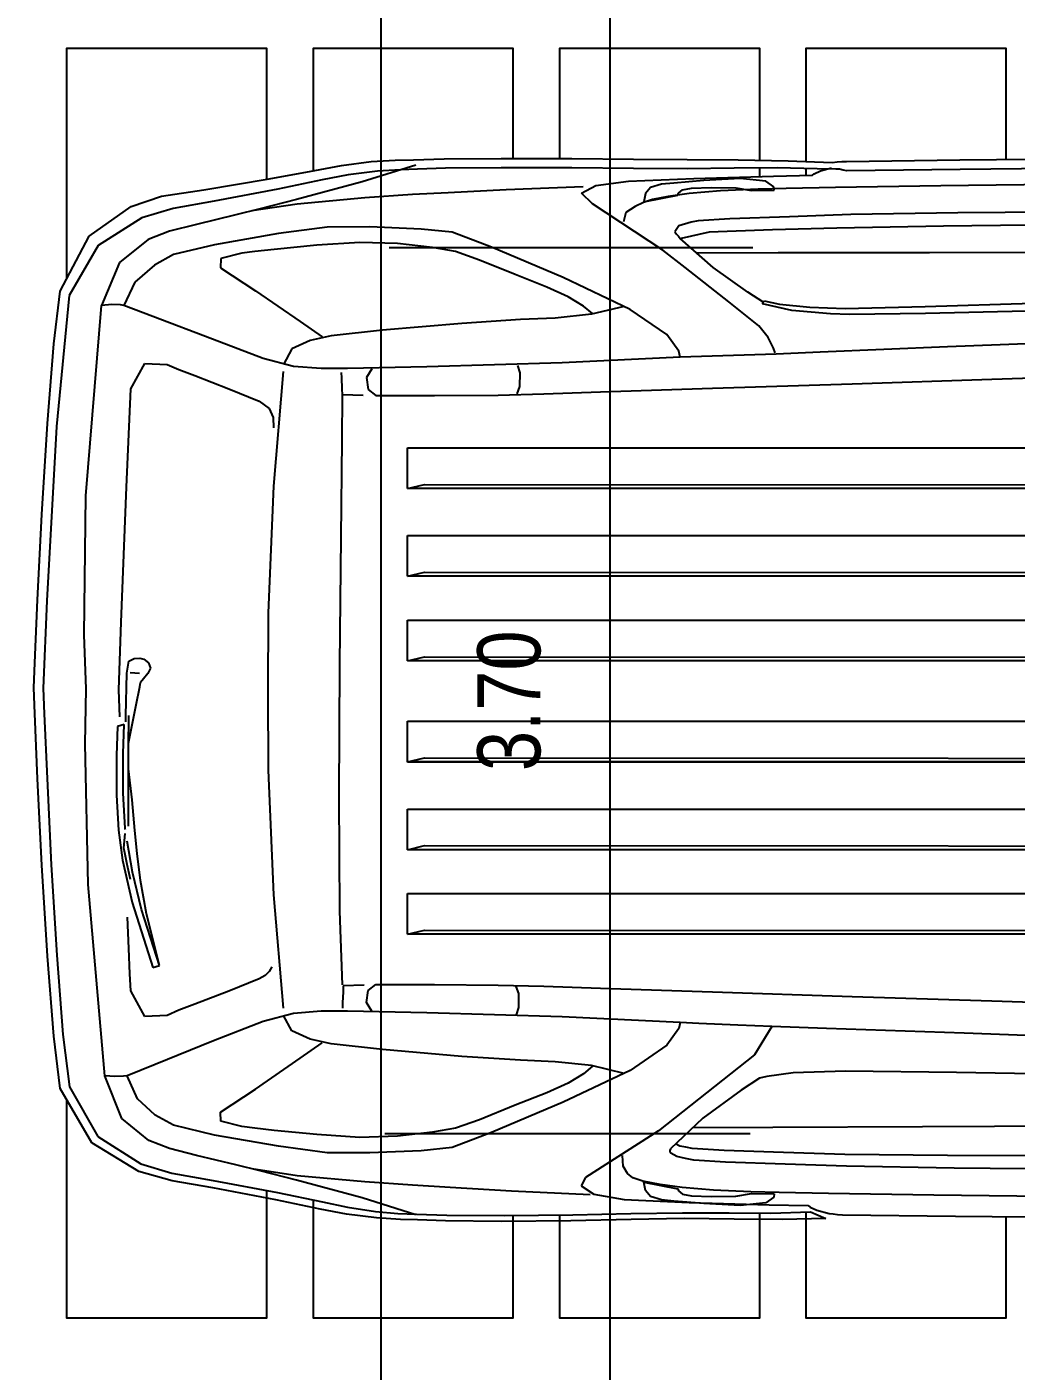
# Model space of a CAD drawing. Extents: x -178 to 151, y -135 to 745.
# Drawn here: x 112.059 to 113.785, y 719.467 to 721.812 of the extents above; entities that cross this region are included whole.
import ezdxf

# ---------------------------------------------------------------- set-up
doc = ezdxf.new("R2010")
doc.units = 0
doc.header["$MEASUREMENT"] = 0
doc.header["$PDSIZE"] = -5
doc.layers.get('0').update_dxf_attribs({"linetype": 'CONTINUOUS'})
doc.layers.get('Defpoints').update_dxf_attribs({"linetype": 'CONTINUOUS'})
doc.layers.add('AR-ALV', color=5, linetype='CONTINUOUS')
doc.layers.add('E-Pen-C', color=4, linetype='CONTINUOUS', lineweight=15)
doc.layers.add('E-Pen-G', color=3, linetype='CONTINUOUS', lineweight=30)
doc.styles.add('F2', font='swissc.ttf')
doc.dimstyles.new('DIMENSION-1', dxfattribs={"dimtxt": 0.11, "dimasz": 0.07, "dimexe": 1, "dimexo": 0, "dimgap": 0.12, "dimtad": 1, "dimzin": 7, "dimdsep": 46, "dimtxsty": 'F2', "dimblk1": 'TRACO', "dimblk2": 'TRACO', "dimsah": 1, "dimcen": 1, "dimse1": 1, "dimse2": 1, "dimclrd": 256, "dimclre": 256, "dimclrt": 6, "dimadec": 0, "dimazin": 0, "dimtfac": 1, "dimtix": 1, "dimtmove": 2, "dimatfit": 3, "dimldrblk": 'TRACO', "dimfxl": 1, "dimtolj": 1, "dimtzin": 0, "dimarcsym": 0})

# ---------------------------------------------------------------- blocks, each defined once
blk = doc.blocks.new('TRACO')
at = {"layer": 'E-Pen-C'}
for p, q in [((0, 1), (0, -1)), ((-1, 0), (1, 0))]:
    blk.add_line(p, q, dxfattribs=at)
at = {"layer": 'E-Pen-G'}
blk.add_line((-0.424, -0.424), (0.424, 0.424), dxfattribs=at)
blk = doc.blocks.new('*D282')
at = {"linetype": 'Continuous', "lineweight": -2}
blk.add_line((113.0772, 718.8567), (113.0772, 722.4167), dxfattribs=at)
at = {"layer": 'Defpoints', "color": 0, "linetype": 'Continuous'}
for p in [(113.0772, 722.4867), (115.7175, 722.4867), (114.0916, 718.7867)]:
    blk.add_point(p, dxfattribs=at)
at = {"linetype": 'Continuous', "lineweight": -2, "xscale": 0.07, "yscale": 0.07, "zscale": 0.07}
for p, rotation in [((113.0772, 722.4867), 90), ((113.0772, 718.7867), 270)]:
    blk.add_blockref('TRACO', p, dxfattribs=dict(at, rotation=rotation))
at = {"color": 6, "linetype": 'Continuous', "insert": (112.901, 720.6367), "char_height": 0.11, "attachment_point": 5, "rotation": 90, "style": 'F2'}
blk.add_mtext('\\A1;3.70', dxfattribs=at)
blk = doc.blocks.new('*D283')
at = {"linetype": 'Continuous', "lineweight": -2}
blk.add_line((112.6774, 715.5567), (112.6774, 722.4167), dxfattribs=at)
at = {"layer": 'Defpoints', "color": 0, "linetype": 'Continuous'}
for p in [(112.6774, 722.4867), (114.325, 722.4867), (114.0916, 715.4867)]:
    blk.add_point(p, dxfattribs=at)
at = {"linetype": 'Continuous', "lineweight": -2, "xscale": 0.07, "yscale": 0.07, "zscale": 0.07}
for p, rotation in [((112.6774, 722.4867), 90), ((112.6774, 715.4867), 270)]:
    blk.add_blockref('TRACO', p, dxfattribs=dict(at, rotation=rotation))
at = {"color": 6, "linetype": 'Continuous', "insert": (112.5013, 718.9867), "char_height": 0.11, "attachment_point": 5, "rotation": 90, "style": 'F2'}
blk.add_mtext('\\A1;7.00', dxfattribs=at)
blk = doc.blocks.new('*D305')
at = {"linetype": 'Continuous', "lineweight": -2}
blk.add_line((114.0216, 722.6891), (110.3216, 722.6891), dxfattribs=at)
at = {"layer": 'Defpoints', "color": 0, "linetype": 'Continuous'}
for p in [(110.2516, 722.6891), (110.2516, 722.0867), (114.0916, 718.7867)]:
    blk.add_point(p, dxfattribs=at)
at = {"linetype": 'Continuous', "lineweight": -2, "xscale": 0.07, "yscale": 0.07, "zscale": 0.07, "rotation": 180}
blk.add_blockref('TRACO', (110.2516, 722.6891), dxfattribs=at)
at = {"linetype": 'Continuous', "lineweight": -2, "xscale": 0.07, "yscale": 0.07, "zscale": 0.07}
blk.add_blockref('TRACO', (114.0916, 722.6891), dxfattribs=at)
at = {"color": 6, "linetype": 'Continuous', "insert": (112.1716, 722.8652), "char_height": 0.11, "attachment_point": 5, "style": 'F2'}
blk.add_mtext('\\A1;3.84', dxfattribs=at)
blk = doc.blocks.new('Austin Mini dessus')
at = {"color": 8, "flags": 128}
for points in [[(2.6551, 3.7981), (2.7306, 3.7997)], [(2.7306, 3.7997), (2.8147, 3.7991)], [(2.9021, 3.7984), (2.9944, 3.7997)], [(2.9944, 3.7997), (3.0997, 3.8021)], [(3.0997, 3.8021), (3.2215, 3.8034)], [(3.2215, 3.8034), (3.3188, 3.8025)], [(3.3188, 3.8025), (3.3675, 3.8008)], [(3.3675, 3.8008), (3.3972, 3.7998)], [(3.3972, 3.7998), (3.439, 3.7972)], [(2.4284, 3.7942), (2.1078, 3.7972)], [(2.6259, 3.7916), (2.4284, 3.7942)], [(2.6343, 3.7911), (2.6259, 3.7916)], [(2.642, 3.7903), (2.6343, 3.7911)], [(2.649, 3.7893), (2.642, 3.7903)], [(2.6704, 3.7837), (2.649, 3.7893)], [(2.6814, 3.7868), (2.6551, 3.7981)], [(2.6822, 3.7782), (2.6704, 3.7837)], [(2.7507, 3.7887), (2.6814, 3.7868)], [(2.6858, 3.7757), (2.6822, 3.7782)], [(2.8237, 3.7886), (2.7507, 3.7887)], [(2.8147, 3.7991), (2.9021, 3.7984)], [(2.9048, 3.7882), (2.8237, 3.7886)], [(2.9951, 3.7894), (2.9048, 3.7882)], [(3.0966, 3.7917), (2.9951, 3.7894)], [(3.2164, 3.793), (3.0966, 3.7917)], [(3.316, 3.7921), (3.2164, 3.793)], [(3.3693, 3.7904), (3.316, 3.7921)], [(3.4015, 3.7895), (3.3693, 3.7904)], [(3.3706, 3.7916), (3.4639, 3.7624)], [(3.4406, 3.7862), (3.4015, 3.7895)], [(3.439, 3.7972), (3.4912, 3.7905)], [(3.4894, 3.7783), (3.4406, 3.7862)], [(3.5334, 3.7691), (3.4894, 3.7783)], [(3.4912, 3.7905), (3.5375, 3.7819)], [(3.5375, 3.7819), (3.6147, 3.7659)], [(2.2252, 3.7604), (2.4664, 3.7574)], [(2.4664, 3.7574), (2.6503, 3.7544)], [(2.6503, 3.7544), (2.7365, 3.753)], [(2.7538, 3.7741), (2.6858, 3.7757)], [(2.7365, 3.753), (2.7855, 3.7519)], [(2.7449, 3.7554), (2.7458, 3.7609)], [(2.7845, 3.7544), (2.7449, 3.7554)], [(2.7458, 3.7609), (2.7598, 3.7709)], [(2.8931, 3.7702), (2.7538, 3.7741)], [(2.7598, 3.7709), (2.8041, 3.7753)], [(2.8122, 3.7594), (2.7845, 3.7544)], [(2.8041, 3.7753), (2.8678, 3.772)], [(2.8551, 3.7596), (2.8122, 3.7594)], [(2.8891, 3.7588), (2.8551, 3.7596)], [(2.8678, 3.772), (2.9199, 3.7677)], [(2.9053, 3.7556), (2.8891, 3.7588)], [(3.0069, 3.7651), (2.8931, 3.7702)], [(2.9118, 3.7497), (2.9053, 3.7556)], [(2.9199, 3.7677), (2.9416, 3.7655)], [(2.9416, 3.7655), (2.9606, 3.76)], [(2.9606, 3.76), (2.9698, 3.7493)], [(3.0599, 3.7557), (3.0069, 3.7651)], [(3.0819, 3.7412), (3.0599, 3.7557)], [(3.0661, 3.7568), (3.2036, 3.7505)], [(3.4639, 3.7624), (3.5784, 3.7316)], [(3.6119, 3.753), (3.5334, 3.7691)], [(3.7239, 3.7317), (3.6119, 3.753)], [(3.6147, 3.7659), (3.7245, 3.7448)], [(2.7855, 3.7519), (2.851, 3.7488)], [(2.851, 3.7488), (2.9058, 3.7442)], [(2.9058, 3.7442), (2.9441, 3.7386)], [(2.913, 3.7465), (2.9118, 3.7497)], [(2.9725, 3.7349), (2.913, 3.7465)], [(2.9441, 3.7386), (2.9744, 3.7329)], [(2.9698, 3.7493), (2.9725, 3.7349)], [(2.9744, 3.7329), (2.9916, 3.7274)], [(3.0743, 3.7267), (3.0819, 3.7412)], [(3.2036, 3.7505), (3.3106, 3.7441)], [(3.3106, 3.7441), (3.3759, 3.7402)], [(3.3759, 3.7402), (3.4593, 3.7344)], [(3.4593, 3.7344), (3.5777, 3.7235)], [(3.5784, 3.7316), (3.6421, 3.7153)], [(3.7964, 3.7192), (3.7239, 3.7317)], [(3.7245, 3.7448), (3.7958, 3.7324)], [(3.7958, 3.7324), (3.8536, 3.716)], [(2.1798, 3.7129), (2.4309, 3.7103)], [(2.4309, 3.7103), (2.6188, 3.7069)], [(2.6188, 3.7069), (2.7259, 3.7034)], [(2.9469, 3.6452), (3.0743, 3.7267)], [(2.9916, 3.7274), (3.001, 3.7198)], [(3.001, 3.7198), (3.0087, 3.7071)], [(3.0087, 3.7071), (3.01, 3.6884)], [(3.5777, 3.7235), (3.6563, 3.7118)], [(3.6421, 3.7153), (3.6846, 3.7048)], [(3.8504, 3.7028), (3.7964, 3.7192)], [(3.8536, 3.716), (3.9358, 3.6662)], [(2.2083, 3.6887), (2.4426, 3.6885)], [(2.4426, 3.6885), (2.6215, 3.6864)], [(2.6215, 3.6864), (2.7286, 3.6829)], [(2.7259, 3.7034), (2.8298, 3.6998)], [(2.7286, 3.6829), (2.8326, 3.6793)], [(2.8298, 3.6998), (2.8852, 3.6963)], [(2.8852, 3.6963), (2.8995, 3.6935)], [(2.8995, 3.6935), (2.9148, 3.6898)], [(2.9148, 3.6898), (2.9254, 3.6845)], [(2.9269, 3.6823), (2.9254, 3.6845)], [(2.9271, 3.6797), (2.9269, 3.6823)], [(3.361, 3.68), (3.4507, 3.6839)], [(3.4507, 3.6839), (3.525, 3.6834)], [(3.525, 3.6834), (3.6102, 3.6722)], [(3.6846, 3.7048), (3.7528, 3.688)], [(3.7528, 3.688), (3.8, 3.6763)], [(3.9251, 3.6552), (3.8504, 3.7028)], [(2.8326, 3.6793), (2.8879, 3.6758)], [(2.8698, 3.6229), (2.9257, 3.6769)], [(2.8879, 3.6758), (2.8994, 3.674)], [(2.8994, 3.674), (2.9094, 3.6722)], [(2.9094, 3.6722), (2.9171, 3.6679)], [(2.9257, 3.6769), (2.9271, 3.6797)], [(3.2381, 3.6482), (3.3067, 3.6745)], [(3.3067, 3.6745), (3.361, 3.68)], [(3.6102, 3.6722), (3.7219, 3.6526)], [(3.8, 3.6763), (3.8361, 3.6624)], [(3.8361, 3.6624), (3.8831, 3.6237)], [(3.9358, 3.6662), (3.9909, 3.5714)], [(2.2347, 3.637), (2.4865, 3.6382)], [(2.4865, 3.6382), (2.7473, 3.6393)], [(2.7473, 3.6393), (2.8869, 3.6399)], [(2.7793, 3.5129), (2.9469, 3.6452)], [(2.7871, 3.6502), (3.4246, 3.6502)], [(3.1134, 3.5955), (3.2381, 3.6482)], [(3.2592, 3.6259), (3.3014, 3.6408)], [(3.3014, 3.6408), (3.3411, 3.6477)], [(3.3411, 3.6477), (3.4025, 3.6546)], [(3.4025, 3.6546), (3.4682, 3.6568)], [(3.4682, 3.6568), (3.5432, 3.6518)], [(3.5432, 3.6518), (3.6174, 3.6446)], [(3.6174, 3.6446), (3.651, 3.6408)], [(3.651, 3.6408), (3.6741, 3.6378)], [(3.6741, 3.6378), (3.7107, 3.6285)], [(3.7219, 3.6526), (3.793, 3.6355)], [(3.793, 3.6355), (3.8251, 3.6178)], [(3.9748, 3.5682), (3.9251, 3.6552)], [(2.8029, 3.5745), (2.8698, 3.6229)], [(3.1969, 3.6007), (3.2592, 3.6259)], [(3.7113, 3.6124), (3.6503, 3.5725)], [(3.7107, 3.6285), (3.7113, 3.6124)], [(3.8251, 3.6178), (3.8563, 3.5892)], [(3.8831, 3.6237), (3.9133, 3.5491)], [(2.9962, 3.5397), (3.1134, 3.5955)], [(3.1417, 3.5787), (3.1969, 3.6007)], [(3.8563, 3.5892), (3.8742, 3.5491)], [(2.7705, 3.5534), (2.8029, 3.5745)], [(3.1044, 3.562), (3.1417, 3.5787)], [(3.6503, 3.5725), (3.5724, 3.5187)], [(3.9862, 3.4773), (3.9748, 3.5682)], [(3.9909, 3.5714), (4.0023, 3.48)], [(2.1906, 3.5477), (2.4267, 3.5434)], [(2.4267, 3.5434), (2.6206, 3.5411)], [(2.6206, 3.5411), (2.712, 3.5443)], [(2.712, 3.5443), (2.7579, 3.5502)], [(2.7579, 3.5502), (2.7705, 3.5534)], [(3.0068, 3.545), (3.0636, 3.5315)], [(3.0618, 3.5326), (3.0778, 3.5457)], [(3.0778, 3.5457), (3.1044, 3.562)], [(3.8253, 3.5293), (3.8742, 3.5491)], [(3.8742, 3.5491), (3.8804, 3.5498)], [(3.8804, 3.5498), (3.8953, 3.5506)], [(3.8953, 3.5506), (3.9133, 3.5491)], [(3.9133, 3.5491), (3.9421, 3.2156)], [(2.9326, 3.496), (2.9962, 3.5397)], [(3.0636, 3.5315), (3.1275, 3.5247)], [(3.1275, 3.5247), (3.1878, 3.5219)], [(3.1878, 3.5219), (3.29, 3.5153)], [(3.5724, 3.5187), (3.5339, 3.4917)], [(3.7236, 3.4885), (3.8253, 3.5293)], [(2.7489, 3.4635), (2.7793, 3.5129)], [(2.9113, 3.4668), (2.9326, 3.496)], [(3.29, 3.5153), (3.4288, 3.5036)], [(3.4288, 3.5036), (3.5179, 3.4935)], [(2.0579, 3.4882), (2.4134, 3.475)], [(2.4134, 3.475), (2.6537, 3.4666)], [(3.5179, 3.4935), (3.5549, 3.4854)], [(3.5549, 3.4854), (3.5868, 3.4709)], [(3.6368, 3.4545), (3.7236, 3.4885)], [(3.9969, 3.3387), (3.9862, 3.4773)], [(4.0023, 3.48), (4.0132, 3.3405)], [(2.6537, 3.4666), (2.7489, 3.4635)], [(2.7489, 3.4635), (2.8086, 3.4608)], [(2.8086, 3.4608), (2.8767, 3.4577)], [(2.8767, 3.4577), (2.9092, 3.4563)], [(2.9092, 3.4563), (2.9113, 3.4668)], [(2.9092, 3.4563), (3.1149, 3.4465)], [(3.5836, 3.4404), (3.6368, 3.4545)], [(3.5868, 3.4709), (3.6013, 3.4438)], [(2.3653, 3.4184), (2.1695, 3.4247)], [(3.1149, 3.4465), (3.3513, 3.4394)], [(3.1945, 3.4428), (3.1904, 3.4299)], [(3.1904, 3.4299), (3.1906, 3.4059)], [(3.3513, 3.4394), (3.4895, 3.4367)], [(3.4471, 3.4365), (3.4563, 3.4213)], [(3.4895, 3.4367), (3.5356, 3.4366)], [(3.4982, 3.4219), (3.4986, 3.4312)], [(3.5356, 3.4366), (3.5836, 3.4404)], [(3.6013, 3.4314), (3.6181, 3.2335)], [(3.6968, 3.4013), (3.756, 3.4243)], [(3.756, 3.4243), (3.7841, 3.435)], [(3.7841, 3.435), (3.8045, 3.444)], [(3.8045, 3.444), (3.8435, 3.4455)], [(3.8435, 3.4455), (3.8675, 3.4012)], [(2.6091, 3.4106), (2.3653, 3.4184)], [(2.8528, 3.4028), (2.6091, 3.4106)], [(3.0481, 3.3965), (2.8528, 3.4028)], [(3.1906, 3.4059), (3.1955, 3.3932)], [(3.4563, 3.4213), (3.4534, 3.4004)], [(3.4969, 3.3921), (3.4973, 3.4027)], [(3.4973, 3.4027), (3.4982, 3.4219)], [(3.6439, 3.38), (3.6968, 3.4013)], [(3.8675, 3.4012), (3.8692, 3.3713)], [(3.147, 3.3929), (3.0481, 3.3965)], [(3.2267, 3.3909), (3.147, 3.3929)], [(3.3378, 3.39), (3.2267, 3.3909)], [(3.4403, 3.3899), (3.3378, 3.39)], [(3.4534, 3.4004), (3.4403, 3.3899)], [(3.4605, 3.391), (3.4969, 3.3921)], [(3.4984, 3.3906), (3.5032, 3.2619)], [(3.6334, 3.3741), (3.6439, 3.38)], [(3.6215, 3.3593), (3.6261, 3.3671)], [(3.6261, 3.3671), (3.6334, 3.3741)], [(3.8294, 3.3605), (3.8176, 3.3569)], [(3.8176, 3.3569), (3.8402, 3.2669)], [(3.8176, 3.3569), (3.8491, 3.259)], [(3.8656, 3.2467), (3.8294, 3.3605)], [(3.8692, 3.3713), (3.8712, 3.3271)], [(4.0064, 3.181), (3.9969, 3.3387)], [(4.0132, 3.3405), (4.0227, 3.1819)], [(3.8712, 3.3271), (3.8736, 3.2722)], [(1.521, 3.3024), (3.3849, 3.3024)], [(3.3552, 3.2953), (1.5269, 3.296)], [(3.3849, 3.3024), (3.3552, 3.2953)], [(3.3849, 3.3024), (3.3849, 3.2314)], [(3.5032, 3.2619), (3.5043, 3.0618)], [(3.8402, 3.2669), (3.8508, 3.2084)], [(3.8491, 3.259), (3.8648, 3.1939)], [(3.8822, 3.1732), (3.8656, 3.2467)], [(3.3849, 3.2314), (1.521, 3.2314)], [(3.6181, 3.2335), (3.6277, 3.0159)], [(3.9421, 3.2156), (3.9474, 2.9699)], [(3.8508, 3.2084), (3.8565, 3.1612)], [(3.8648, 3.1939), (3.8741, 3.1401)], [(3.868, 3.2065), (3.8741, 3.1805)], [(3.8741, 3.1805), (3.8782, 3.1603)], [(3.8893, 3.1208), (3.8822, 3.1732)], [(4.0139, 3.0308), (4.0064, 3.181)], [(4.0227, 3.1819), (4.0303, 3.0312)], [(1.521, 3.1548), (3.3849, 3.1548)], [(1.521, 3.1548), (3.3849, 3.1548)], [(3.3552, 3.1477), (1.5269, 3.1484)], [(3.3849, 3.1548), (3.3552, 3.1477)], [(3.3849, 3.1548), (3.3849, 3.0838)], [(3.8565, 3.1612), (3.8604, 3.1213)], [(3.8797, 3.1523), (3.8778, 3.1263)], [(3.8782, 3.1603), (3.8797, 3.1523)], [(3.8604, 3.1213), (3.8653, 3.0676)], [(3.8772, 3.1193), (3.8773, 3.1186)], [(3.8927, 3.0595), (3.8893, 3.1208)], [(3.8718, 3.1136), (3.8718, 3.0663)], [(3.8773, 3.1186), (3.8774, 3.1179)], [(3.8774, 3.1179), (3.8775, 3.1172)], [(3.8775, 3.1172), (3.8809, 3.056)], [(3.3849, 3.0838), (1.521, 3.0838)], [(3.5043, 3.0618), (3.503, 2.8311)], [(3.8653, 3.0676), (3.8715, 3.0137)], [(3.8718, 3.0663), (3.8715, 2.9763)], [(3.8809, 3.056), (3.8809, 2.9867)], [(3.8927, 2.9903), (3.8927, 3.0595)], [(4.019, 2.9175), (4.0139, 3.0308)], [(4.0303, 3.0312), (4.0353, 2.9173)], [(3.6277, 3.0159), (3.6279, 2.8795)], [(1.521, 3.0018), (3.3849, 3.0018)], [(1.521, 3.0017), (3.3849, 3.0017)], [(3.3552, 2.9947), (1.5269, 2.9954)], [(3.3849, 3.0017), (3.3552, 2.9947)], [(3.3849, 3.0018), (3.3849, 2.9307)], [(3.8809, 2.9867), (3.8793, 2.9363)], [(3.8911, 2.9399), (3.8927, 2.9903)], [(3.8717, 2.9689), (3.8581, 2.9022)], [(3.8715, 2.9763), (3.8713, 2.9207)], [(3.9474, 2.9699), (3.9456, 2.8742)], [(3.8764, 2.9319), (3.8763, 2.9214)], [(3.8793, 2.9363), (3.8911, 2.9399)], [(3.3849, 2.9307), (1.521, 2.9307)], [(3.8763, 2.9214), (3.8745, 2.8469)], [(3.8871, 2.9232), (3.8888, 2.876)], [(4.0208, 2.8728), (4.019, 2.9175)], [(4.0353, 2.9173), (4.0372, 2.8721)], [(3.8581, 2.9022), (3.8521, 2.8707)], [(3.6279, 2.8795), (3.6277, 2.7413)], [(3.8458, 2.8564), (3.8507, 2.8629)], [(3.8521, 2.8707), (3.8507, 2.8629)], [(3.8888, 2.876), (3.8844, 2.7575)], [(3.9456, 2.8742), (3.9489, 2.78)], [(4.0141, 2.7205), (4.0208, 2.8728)], [(4.0372, 2.8721), (4.0353, 2.829)], [(3.8333, 2.8378), (3.8378, 2.8476)], [(3.8369, 2.8289), (3.8333, 2.8378)], [(3.8378, 2.8476), (3.8458, 2.8564)], [(3.8688, 2.8456), (3.8527, 2.8468)], [(3.8745, 2.8469), (3.8712, 2.8257)], [(1.521, 2.8252), (3.3849, 2.8252)], [(1.521, 2.8252), (3.3849, 2.8252)], [(3.3552, 2.8181), (1.5269, 2.8188)], [(3.3849, 2.8252), (3.3552, 2.8181)], [(3.3849, 2.8252), (3.3849, 2.7542)], [(3.503, 2.8311), (3.5007, 2.6103)], [(3.8449, 2.8226), (3.8369, 2.8289)], [(3.8518, 2.8207), (3.8449, 2.8226)], [(3.8621, 2.821), (3.8518, 2.8207)], [(3.8712, 2.8257), (3.8621, 2.821)], [(4.0353, 2.829), (4.0303, 2.7187)], [(3.9489, 2.78), (3.9462, 2.5372)], [(3.3849, 2.7542), (1.521, 2.7542)], [(3.8844, 2.7575), (3.8754, 2.5224)], [(3.6277, 2.7413), (3.6181, 2.5203)], [(3.9974, 2.4164), (4.0141, 2.7205)], [(4.0303, 2.7187), (4.0227, 2.5701)], [(1.521, 2.6777), (3.3849, 2.6777)], [(1.521, 2.6776), (3.3849, 2.6776)], [(3.3849, 2.6776), (3.3552, 2.6705)], [(3.3849, 2.6777), (3.3849, 2.6066)], [(3.3552, 2.6705), (1.5269, 2.6712)], [(3.3849, 2.6066), (1.521, 2.6066)], [(3.5007, 2.6103), (3.4987, 2.4401)], [(4.0227, 2.5701), (4.0132, 2.4114)], [(3.9462, 2.5372), (3.9187, 2.2052)], [(1.521, 2.5246), (3.3849, 2.5246)], [(1.521, 2.5246), (3.3849, 2.5246)], [(3.3552, 2.5175), (1.5269, 2.5182)], [(3.3849, 2.5246), (3.3552, 2.5175)], [(3.3849, 2.5246), (3.3849, 2.4536)], [(3.6181, 2.5203), (3.6013, 2.3205)], [(3.8754, 2.5224), (3.8675, 2.3507)], [(3.3849, 2.4536), (1.521, 2.4536)], [(3.4987, 2.4401), (3.4984, 2.3614)], [(3.6192, 2.401), (3.619, 2.419)], [(3.9754, 2.1881), (3.9974, 2.4164)], [(3.6261, 2.3848), (3.6192, 2.401)], [(4.0132, 2.4114), (4.0023, 2.272)], [(3.6439, 2.372), (3.6261, 2.3848)], [(3.6968, 2.3507), (3.6439, 2.372)], [(2.8528, 2.3496), (2.6091, 2.3418)], [(3.0481, 2.356), (2.8528, 2.3496)], [(3.147, 2.3596), (3.0481, 2.356)], [(3.2267, 2.3616), (3.147, 2.3596)], [(3.189, 2.3226), (3.1892, 2.3465)], [(3.1892, 2.3465), (3.1942, 2.3592)], [(3.3378, 2.3625), (3.2267, 2.3616)], [(3.4403, 2.3625), (3.3378, 2.3625)], [(3.4534, 2.352), (3.4403, 2.3625)], [(3.4563, 2.3312), (3.4534, 2.352)], [(3.462, 2.3625), (3.4984, 2.3614)], [(3.4984, 2.3614), (3.4988, 2.3509)], [(3.4988, 2.3509), (3.4997, 2.3317)], [(3.756, 2.3277), (3.6968, 2.3507)], [(3.8675, 2.3507), (3.8435, 2.3065)], [(2.3653, 2.3341), (2.1695, 2.3277)], [(2.6091, 2.3418), (2.3653, 2.3341)], [(3.1931, 2.3097), (3.189, 2.3226)], [(3.4471, 2.3159), (3.4563, 2.3312)], [(3.4997, 2.3317), (3.5002, 2.3223)], [(3.7841, 2.317), (3.756, 2.3277)], [(2.9092, 2.2957), (3.1149, 2.3055)], [(3.1149, 2.3055), (3.3513, 2.3125)], [(3.3513, 2.3125), (3.4895, 2.3152)], [(3.4895, 2.3152), (3.5356, 2.3154)], [(3.5356, 2.3154), (3.5836, 2.3116)], [(3.5836, 2.3116), (3.6368, 2.2975)], [(3.5868, 2.2811), (3.6013, 2.3081)], [(3.8045, 2.308), (3.7841, 2.317)], [(3.8435, 2.3065), (3.8045, 2.308)], [(2.0905, 2.2638), (2.4428, 2.2777)], [(2.4428, 2.2777), (2.6647, 2.2869)], [(2.6647, 2.2869), (2.7418, 2.2903)], [(2.7418, 2.2903), (2.9092, 2.2957)], [(2.7431, 2.2881), (2.7462, 2.2798)], [(2.7462, 2.2798), (2.7556, 2.2611)], [(2.9092, 2.2957), (2.9113, 2.2851)], [(2.9113, 2.2851), (2.9326, 2.256)], [(3.5549, 2.2666), (3.5868, 2.2811)], [(3.6368, 2.2975), (3.725, 2.2641)], [(2.7556, 2.2611), (2.7718, 2.2409)], [(2.9326, 2.256), (2.9962, 2.2123)], [(3.4288, 2.2483), (3.5179, 2.2584)], [(3.5179, 2.2584), (3.5549, 2.2666)], [(3.5724, 2.2333), (3.5339, 2.2602)], [(3.725, 2.2641), (3.8293, 2.2244)], [(4.0023, 2.272), (3.9909, 2.1805)], [(2.7718, 2.2409), (2.8239, 2.1987)], [(3.1275, 2.2272), (3.1878, 2.23)], [(3.1878, 2.23), (3.29, 2.2366)], [(3.29, 2.2366), (3.4288, 2.2483)], [(3.6503, 2.1795), (3.5724, 2.2333)], [(2.4818, 2.2073), (2.2935, 2.2014)], [(2.305, 2.215), (2.4809, 2.219)], [(2.4809, 2.219), (2.6134, 2.2208)], [(2.6213, 2.2106), (2.4818, 2.2073)], [(2.6134, 2.2208), (2.6469, 2.2196)], [(2.6829, 2.2085), (2.6213, 2.2106)], [(2.6469, 2.2196), (2.7143, 2.2143)], [(2.7355, 2.2029), (2.6829, 2.2085)], [(2.7143, 2.2143), (2.7654, 2.2024)], [(2.9962, 2.2123), (3.1134, 2.1564)], [(3.0068, 2.207), (3.0636, 2.2205)], [(3.0618, 2.2194), (3.0778, 2.2063)], [(3.0636, 2.2205), (3.1275, 2.2272)], [(3.0778, 2.2063), (3.1044, 2.19)], [(3.8293, 2.2244), (3.8797, 2.2052)], [(3.8604, 2.1645), (3.8797, 2.2052)], [(3.8797, 2.2052), (3.8859, 2.2044)], [(3.8872, 2.13), (3.9187, 2.2052)], [(3.9007, 2.2036), (3.9187, 2.2052)], [(2.7627, 2.1969), (2.7355, 2.2029)], [(2.7654, 2.2024), (2.7627, 2.1969)], [(2.763, 2.2003), (2.7912, 2.1821)], [(2.7912, 2.1821), (2.8517, 2.139)], [(2.8239, 2.1987), (2.9002, 2.139)], [(3.1044, 2.19), (3.1417, 2.1733)], [(3.8859, 2.2044), (3.9007, 2.2036)], [(3.9249, 2.1008), (3.9754, 2.1881)], [(3.1417, 2.1733), (3.1969, 2.1512)], [(3.7113, 2.1396), (3.6503, 2.1795)], [(3.8265, 2.1348), (3.8604, 2.1645)], [(3.9909, 2.1805), (3.9406, 2.0845)], [(2.8517, 2.139), (2.9088, 2.0884)], [(2.9002, 2.139), (2.9394, 2.1086)], [(3.1134, 2.1564), (3.2381, 2.1037)], [(3.1969, 2.1512), (3.2592, 2.1261)], [(3.7107, 2.1235), (3.7113, 2.1396)], [(3.793, 2.1165), (3.8265, 2.1348)], [(2.1047, 2.1129), (2.4742, 2.1134)], [(2.4742, 2.1134), (2.7383, 2.1137)], [(2.7383, 2.1137), (2.8794, 2.1139)], [(3.2592, 2.1261), (3.3014, 2.1112)], [(3.3014, 2.1112), (3.3411, 2.1043)], [(3.6174, 2.1074), (3.651, 2.1112)], [(3.651, 2.1112), (3.6741, 2.1142)], [(3.6741, 2.1142), (3.7107, 2.1235)], [(3.7219, 2.0993), (3.793, 2.1165)], [(3.8375, 2.0902), (3.8872, 2.13)], [(2.7825, 2.1047), (3.4166, 2.1047)], [(2.8587, 2.0775), (2.9076, 2.0883)], [(2.9122, 2.0845), (2.9088, 2.0884)], [(2.9394, 2.1086), (3.062, 2.0282)], [(3.2381, 2.1037), (3.3067, 2.0774)], [(3.3411, 2.1043), (3.4025, 2.0974)], [(3.4025, 2.0974), (3.4682, 2.0952)], [(3.4682, 2.0952), (3.5432, 2.1001)], [(3.5432, 2.1001), (3.6174, 2.1074)], [(3.6102, 2.0798), (3.7219, 2.0993)], [(3.8, 2.0757), (3.8375, 2.0902)], [(3.8485, 2.0526), (3.9249, 2.1008)], [(2.2014, 2.0637), (2.4493, 2.0668)], [(2.4493, 2.0668), (2.6356, 2.0705)], [(2.6356, 2.0705), (2.7481, 2.0732)], [(2.7481, 2.0732), (2.8587, 2.0775)], [(2.8901, 2.0597), (2.9115, 2.0664)], [(2.9115, 2.0664), (2.9182, 2.0768)], [(2.9154, 2.0806), (2.9122, 2.0845)], [(2.9182, 2.0768), (2.9154, 2.0806)], [(3.3067, 2.0774), (3.361, 2.072)], [(3.361, 2.072), (3.4507, 2.0681)], [(3.4507, 2.0681), (3.525, 2.0686)], [(3.525, 2.0686), (3.6102, 2.0798)], [(3.6846, 2.0471), (3.7528, 2.064)], [(3.7528, 2.064), (3.8, 2.0757)], [(3.9406, 2.0845), (3.8672, 2.0324)], [(2.1763, 2.0418), (2.4248, 2.0438)], [(2.4248, 2.0438), (2.6113, 2.0468)], [(2.6113, 2.0468), (2.7183, 2.0504)], [(2.7183, 2.0504), (2.8223, 2.0539)], [(2.8223, 2.0539), (2.8776, 2.0574)], [(2.8776, 2.0574), (2.8901, 2.0597)], [(2.9874, 2.0323), (3.0039, 2.0429)], [(3.0039, 2.0429), (3.008, 2.0596)], [(3.6421, 2.0366), (3.6846, 2.0471)], [(3.7937, 2.0359), (3.8485, 2.0526)], [(2.9725, 2.0244), (2.913, 2.0128)], [(2.9302, 2.0151), (2.9574, 2.0204)], [(2.9574, 2.0204), (2.9729, 2.0257)], [(2.9698, 2.01), (2.9725, 2.0244)], [(2.9729, 2.0257), (2.9874, 2.0323)], [(3.062, 2.0282), (3.0814, 2.0091)], [(3.3759, 2.0118), (3.4593, 2.0176)], [(3.4593, 2.0176), (3.5777, 2.0285)], [(3.4639, 1.9896), (3.5784, 2.0204)], [(3.5777, 2.0285), (3.6563, 2.0402)], [(3.5784, 2.0204), (3.6421, 2.0366)], [(3.6114, 2.0021), (3.722, 2.0234)], [(3.722, 2.0234), (3.7937, 2.0359)], [(3.8672, 2.0324), (3.8141, 2.0148)], [(2.2129, 1.9935), (2.454, 1.9966)], [(2.454, 1.9966), (2.638, 1.9996)], [(2.638, 1.9996), (2.7242, 2.001)], [(2.7242, 2.001), (2.7732, 2.0021)], [(2.7845, 2.0049), (2.7449, 2.0039)], [(2.7449, 2.0039), (2.7458, 1.9984)], [(2.7458, 1.9984), (2.7598, 1.9884)], [(2.7732, 2.0021), (2.8386, 2.0052)], [(2.8122, 1.9999), (2.7845, 2.0049)], [(2.8551, 1.9997), (2.8122, 1.9999)], [(2.8386, 2.0052), (2.8935, 2.0098)], [(2.8891, 2.0005), (2.8551, 1.9997)], [(2.9053, 2.0037), (2.8891, 2.0005)], [(2.8935, 2.0098), (2.9302, 2.0151)], [(2.9118, 2.0096), (2.9053, 2.0037)], [(2.913, 2.0128), (2.9118, 2.0096)], [(2.9199, 1.9916), (2.9416, 1.9938)], [(2.9416, 1.9938), (2.9606, 1.9993)], [(2.9606, 1.9993), (2.9698, 2.01)], [(3.0563, 1.9962), (2.9993, 1.9886)], [(3.0814, 2.0091), (3.0563, 1.9962)], [(3.0784, 1.9981), (3.2127, 2.0036)], [(3.2127, 2.0036), (3.3138, 2.0086)], [(3.3138, 2.0086), (3.3759, 2.0118)], [(3.5337, 1.986), (3.6114, 2.0021)], [(3.7404, 2.0035), (3.6262, 1.9845)], [(3.8141, 2.0148), (3.7404, 2.0035)], [(2.4205, 1.9678), (2.618, 1.9704)], [(2.618, 1.9704), (2.6248, 1.9694)], [(2.6644, 1.9706), (2.6452, 1.9652)], [(2.675, 1.9758), (2.6644, 1.9706)], [(2.6783, 1.978), (2.675, 1.9758)], [(2.7462, 1.9796), (2.6783, 1.978)], [(2.8855, 1.9835), (2.7462, 1.9796)], [(2.7598, 1.9884), (2.8041, 1.984)], [(2.8041, 1.984), (2.8678, 1.9873)], [(2.8678, 1.9873), (2.9199, 1.9916)], [(2.9993, 1.9886), (2.8855, 1.9835)], [(3.3706, 1.9603), (3.4639, 1.9896)], [(3.3972, 1.9685), (3.4375, 1.9711)], [(3.4375, 1.9711), (3.4886, 1.9776)], [(3.4886, 1.9776), (3.5337, 1.986)], [(3.6262, 1.9845), (3.5466, 1.9696)], [(2.0998, 1.9648), (2.4205, 1.9678)], [(2.421, 1.9514), (2.1, 1.9484)], [(2.6186, 1.954), (2.421, 1.9514)], [(2.627, 1.9542), (2.6186, 1.954)], [(2.6248, 1.9694), (2.6309, 1.9675)], [(2.6353, 1.9546), (2.627, 1.9542)], [(2.6309, 1.9675), (2.6377, 1.9674)], [(2.6436, 1.9556), (2.6353, 1.9546)], [(2.6377, 1.9674), (2.6698, 1.9667)], [(2.7208, 1.9527), (2.6436, 1.9556)], [(2.6698, 1.9667), (2.7401, 1.9651)], [(2.808, 1.9509), (2.7208, 1.9527)], [(2.7401, 1.9651), (2.8147, 1.9659)], [(2.8968, 1.9503), (2.808, 1.9509)], [(2.8147, 1.9659), (2.8968, 1.9668)], [(2.8968, 1.9668), (2.9905, 1.9663)], [(2.9905, 1.9499), (2.8968, 1.9503)], [(2.9905, 1.9663), (3.0983, 1.9654)], [(3.0983, 1.949), (2.9905, 1.9499)], [(3.0983, 1.9654), (3.2215, 1.965)], [(3.2215, 1.9486), (3.0983, 1.949)], [(3.2215, 1.965), (3.3188, 1.9659)], [(3.3211, 1.9494), (3.2215, 1.9486)], [(3.3188, 1.9659), (3.3675, 1.9676)], [(3.3742, 1.9509), (3.3211, 1.9494)], [(3.3675, 1.9676), (3.3972, 1.9685)], [(3.4063, 1.9517), (3.3742, 1.9509)], [(3.448, 1.9543), (3.4063, 1.9517)], [(3.5003, 1.961), (3.448, 1.9543)], [(3.5466, 1.9696), (3.5003, 1.961)]]:
    blk.add_lwpolyline(points, dxfattribs=at)

msp = doc.modelspace()

# ---------------------------------------------------------------- linework, layer by layer
at = {"layer": 'AR-ALV', "color": 8, "linetype": 'Continuous'}
for points in [[(112.129, 721.3732), (112.129, 721.775), (112.4774, 721.775), (112.4774, 721.5463)], [(112.5591, 721.5614), (112.5591, 721.775), (112.9074, 721.775), (112.9074, 721.5829)], [(112.9891, 721.5826), (112.9891, 721.775), (113.3375, 721.775), (113.3375, 721.5799)], [(113.4192, 721.5777), (113.4192, 721.775), (113.7675, 721.775), (113.7675, 721.581)], [(113.3375, 721.5661), (113.3375, 721.5513)], [(113.4192, 721.5533), (113.4192, 721.5653)], [(112.4774, 719.7822), (112.4774, 719.5598), (112.129, 719.5598), (112.129, 719.9402)], [(112.9074, 719.7388), (112.9074, 719.5598), (112.5591, 719.5598), (112.5591, 719.7658)], [(113.3375, 719.7429), (113.3375, 719.5598), (112.9891, 719.5598), (112.9891, 719.7396)], [(113.7675, 719.7366), (113.7675, 719.5598), (113.4192, 719.5598), (113.4192, 719.7445)]]:
    msp.add_lwpolyline(points, dxfattribs=at)

# ---------------------------------------------------------------- block references
at = {"color": 8, "rotation": 180}
msp.add_blockref('Austin Mini dessus', (116.1083, 723.5316), dxfattribs=at)

# ---------------------------------------------------------------- dimensions: what is measured, and where the dimension line sits
at = {"color": 8, "linetype": 'Continuous'}
for base, p1, p2, angle, picture, middle in [((110.2516, 722.6891), (114.0916, 718.7867), (110.2516, 722.0867), 180, '*D305', (112.1716, 722.8652)), ((112.6774, 722.4867), (114.0916, 715.4867), (114.325, 722.4867), 90, '*D283', (112.5013, 718.9867)), ((113.0772, 722.4867), (114.0916, 718.7867), (115.7175, 722.4867), 90, '*D282', (112.901, 720.6367))]:
    dim = msp.add_linear_dim(base=base, p1=p1, p2=p2, angle=angle, dimstyle='DIMENSION-1', dxfattribs=at)
    dim.commit()
    dim.dimension.update_dxf_attribs({"geometry": picture, "text_midpoint": middle})

doc.saveas('drawing.dxf')
